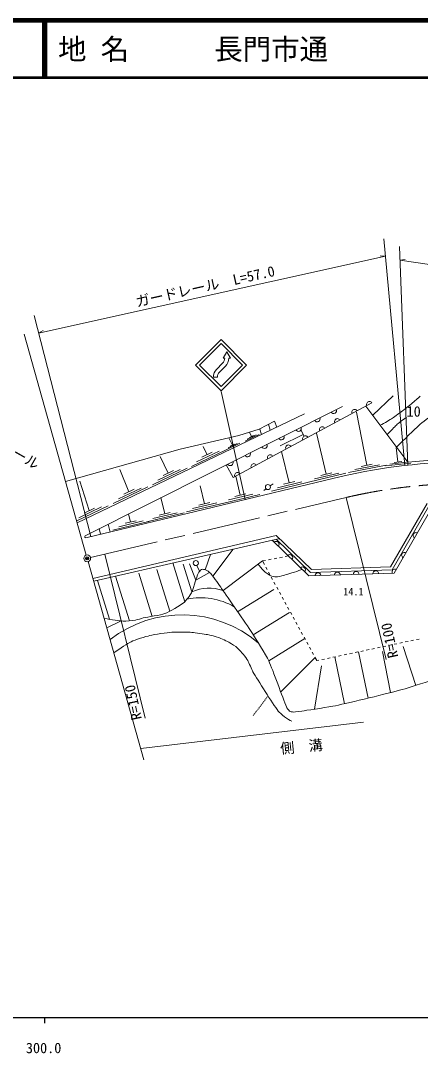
# Model space of a CAD drawing. Units: millimetres, scale not verified. Extents: x 40000 to 680000, y 20000 to 380000.
# Drawn here: x 363804 to 434066, y 198715 to 380000 of the extents above; entities that cross this region are included whole.
import ezdxf
from ezdxf.enums import TextEntityAlignment as Align

# ---------------------------------------------------------------- set-up
doc = ezdxf.new("R2010")
doc.units = ezdxf.units.MM
doc.header["$LTSCALE"] = 1000
doc.header["$PDMODE"] = 32
doc.header["$PDSIZE"] = 500
doc.linetypes.add('CHAIN', pattern=[18.5, 12, -1.5, 3.5, -1.5])
for name, color, linetype, lineweight in [('M-BGD', 7, 'Continuous', 13), ('M-BMK', 2, 'CHAIN', 13), ('M-STR-HTXT', 7, 'Continuous', 13), ('M-TTL', 2, 'Continuous', 140), ('M-TTL-BAND', 7, 'Continuous', 25), ('M-TTL-LINE', 7, 'Continuous', 50), ('M-TTL-TXT', 7, 'Continuous', 13), ('M-WORK', 1, 'Continuous', 13)]:
    doc.layers.add(name, color=color, linetype=linetype, lineweight=lineweight)
doc.layers.add('M-OTRS', color=6, linetype='Continuous')
doc.styles.add('ＭＳ ゴシック', font='')
doc.styles.get('ＭＳ ゴシック').set_extended_font_data('MS Gothic')

msp = doc.modelspace()

# ---------------------------------------------------------------- linework, layer by layer
at = {"layer": 'M-BGD'}
msp.add_circle((375512, 285612), 600, dxfattribs=at)
at = {"layer": 'M-BMK'}
msp.add_line((376096, 285749), (421032, 296302), dxfattribs=at)
msp.add_arc((442671, 202871), 95904, 77.09983, 103.03981, dxfattribs=at)
at = {"layer": 'M-OTRS'}
msp.add_point((375512, 285612), dxfattribs=at)
at = {"layer": 'M-STR-HTXT'}
for p, q in [((427632, 341707), (431309, 301903)), ((430389, 340378), (431857, 301965)), ((366959, 325147), (427914, 338656)), ((427914, 338656), (426981, 338706)), ((430483, 337933), (431409, 338055)), ((508027, 327036), (430483, 337933)), ((366169, 328216), (376157, 289419)), ((366959, 325147), (367784, 325586)), ((424048, 256871), (384929, 252209))]:
    msp.add_line(p, q, dxfattribs=at)
at = {"layer": 'M-TTL'}
msp.add_line((680000, 380000), (40000, 380000), dxfattribs=at)
at = {"layer": 'M-TTL-BAND'}
for p, q in [((40000, 205000), (579000, 205000)), ((368000, 205000), (368000, 204000))]:
    msp.add_line(p, q, dxfattribs=at)
at = {"layer": 'M-TTL-LINE'}
for p, q in [((367750, 380000), (367750, 370000)), ((368250, 380000), (368250, 370000)), ((40000, 370000), (680000, 370000))]:
    msp.add_line(p, q, dxfattribs=at)
at = {"layer": 'M-WORK'}
for p, q in [((375349, 286190), (364422, 324950)), ((398249, 318789), (399316, 319855)), ((398744, 318294), (399811, 319360)), ((398380, 317415), (397680, 317415)), ((399060, 314908), (403296, 295925)), ((425701, 310723), (429282, 314148)), ((420383, 312292), (375125, 289580)), ((431837, 302478), (424499, 312337)), ((413695, 310981), (373748, 291869)), ((424637, 301952), (422827, 311263)), ((406141, 307366), (405849, 308300)), ((407672, 308099), (407370, 309169)), ((401018, 305499), (400419, 306754)), ((405707, 307358), (403278, 306199)), ((405230, 307277), (403641, 306519)), ((404740, 307189), (404018, 306845)), ((404379, 307017), (404036, 307735)), ((409436, 305343), (413482, 307374)), ((413638, 307062), (413081, 308173)), ((417518, 300394), (415790, 307589)), ((399902, 304650), (393829, 301753)), ((396581, 303797), (395892, 305243)), ((402346, 305840), (399917, 304682)), ((401869, 305759), (400280, 305001)), ((401379, 305671), (400657, 305327)), ((430117, 302531), (429824, 305096)), ((389743, 300575), (388356, 303482)), ((398709, 304447), (394738, 302552)), ((397484, 304228), (395679, 303367)), ((411006, 298840), (409680, 304365)), ((382842, 297300), (381250, 301209)), ((393063, 301427), (386991, 298531)), ((391871, 301224), (387899, 299330)), ((390646, 301005), (388840, 300144)), ((428065, 301946), (421461, 300662)), ((426860, 302048), (422541, 301208)), ((425619, 302143), (423656, 301761)), ((432413, 302346), (427921, 301835)), ((431611, 302478), (428673, 302143)), ((430784, 302607), (429449, 302455)), ((375877, 293995), (374224, 299142)), ((375292, 289212), (420130, 299960)), ((402412, 296692), (401612, 300025)), ((420943, 300537), (414401, 298967)), ((419734, 300587), (415456, 299559)), ((418490, 300627), (416545, 300160)), ((386162, 298153), (380090, 295256)), ((384970, 297949), (380998, 296055)), ((383744, 297731), (381939, 296870)), ((396099, 295181), (395347, 298313)), ((406557, 297523), (406950, 297811)), ((407667, 298337), (408168, 298705)), ((414431, 298984), (407889, 297413)), ((413222, 299033), (408944, 298006)), ((411979, 299074), (410034, 298607)), ((389125, 293429), (388444, 296263)), ((405837, 296835), (399295, 295265)), ((404628, 296885), (400350, 295857)), ((403385, 296925), (401440, 296458)), ((428048, 267860), (421032, 296302)), ((379197, 294847), (373654, 292203)), ((378005, 294644), (374033, 292750)), ((376780, 294425), (374974, 293564)), ((399524, 295324), (392982, 293754)), ((398315, 295374), (394037, 294346)), ((397071, 295414), (395127, 294947)), ((386557, 292134), (380014, 290563)), ((385348, 292183), (381069, 291156)), ((384104, 292223), (382159, 291757)), ((383132, 291990), (382787, 293425)), ((392550, 293573), (386007, 292002)), ((391341, 293622), (387062, 292594)), ((390097, 293662), (388152, 293196)), ((377871, 289830), (377619, 290831)), ((379554, 290233), (379204, 291626)), ((376517, 282047), (408746, 289644)), ((376650, 281577), (409337, 289072)), ((397577, 282506), (401146, 287194)), ((385477, 250263), (375675, 285035)), ((385679, 257559), (378580, 286333)), ((392660, 277989), (390542, 284817)), ((394611, 281807), (393499, 284649)), ((396250, 283611), (397171, 286282)), ((406301, 285145), (399379, 279943)), ((406301, 285145), (406868, 285254)), ((406647, 284512), (406301, 285145)), ((407359, 285349), (407850, 285444)), ((408340, 285538), (408831, 285633)), ((409322, 285728), (409813, 285823)), ((410304, 285918), (410871, 286027)), ((386916, 275430), (384556, 283037)), ((390003, 276335), (387725, 283675)), ((393892, 279716), (392373, 284611)), ((394611, 281807), (396998, 283147)), ((395240, 283335), (394779, 284375)), ((407128, 283635), (406888, 284073)), ((407608, 282758), (407368, 283196)), ((379450, 274905), (377331, 281733)), ((382932, 274651), (380508, 282462)), ((408088, 281880), (407848, 282319)), ((408569, 281003), (408328, 281442)), ((401947, 276248), (408293, 280155)), ((409049, 280126), (408809, 280565)), ((409529, 279249), (409289, 279688)), ((410010, 278372), (409769, 278811)), ((410490, 277495), (410250, 277934)), ((404689, 272209), (411034, 276116)), ((410970, 276618), (410730, 277056)), ((411451, 275741), (411210, 276179)), ((381465, 274638), (378958, 273387)), ((411931, 274864), (411691, 275302)), ((412411, 273987), (412171, 274425)), ((412891, 273110), (412651, 273548)), ((413372, 272232), (413132, 272671)), ((407422, 267604), (413767, 271511)), ((413852, 271355), (413612, 271794)), ((414332, 270478), (414092, 270917)), ((427987, 270211), (427498, 270108)), ((428966, 270418), (428477, 270314)), ((429944, 270624), (429455, 270521)), ((430923, 270831), (430433, 270728)), ((431901, 271038), (431412, 270935)), ((432879, 271245), (432390, 271141)), ((433858, 271451), (433369, 271348)), ((414813, 269601), (414573, 270040)), ((415293, 268724), (415053, 269163)), ((419182, 268350), (418693, 268247)), ((420746, 260098), (419010, 268314)), ((420160, 268557), (419671, 268454)), ((421139, 268764), (420649, 268660)), ((422117, 268971), (421628, 268867)), ((423095, 269177), (422606, 269074)), ((424885, 261074), (423169, 269193)), ((424074, 269384), (423585, 269281)), ((425052, 269591), (424563, 269487)), ((426031, 269797), (425541, 269694)), ((427009, 270004), (426520, 269901)), ((427423, 269252), (428793, 262037)), ((433289, 263312), (431059, 270111)), ((409518, 262176), (415592, 268178)), ((415483, 259140), (416694, 266766)), ((415880, 267653), (415533, 268285)), ((416247, 267730), (415880, 267653)), ((417225, 267937), (416736, 267833)), ((418203, 268144), (417714, 268040)), ((406982, 261034), (407043, 261114)), ((407104, 261193), (407164, 261273)), ((407225, 261352), (407294, 261443)), ((405650, 259284), (405710, 259363)), ((405771, 259443), (405832, 259522)), ((405892, 259602), (405953, 259682)), ((406013, 259761), (406074, 259841)), ((406134, 259920), (406195, 260000)), ((406256, 260079), (406316, 260159)), ((406377, 260239), (406437, 260318)), ((406498, 260398), (406558, 260477)), ((406619, 260557), (406680, 260636)), ((406740, 260716), (406801, 260795)), ((406861, 260875), (406922, 260955)), ((404673, 258000), (404741, 258090)), ((404802, 258170), (404862, 258249)), ((404923, 258329), (404984, 258408)), ((405044, 258488), (405105, 258568)), ((405165, 258647), (405226, 258727)), ((405286, 258806), (405347, 258886)), ((405408, 258965), (405468, 259045)), ((405529, 259125), (405589, 259204))]:
    msp.add_line(p, q, dxfattribs=at)
for points in [[(403530, 319542), (399030, 324042), (394530, 319542), (399030, 315042)], [(402823, 319542), (399030, 323335), (395237, 319542), (399030, 315749)]]:
    msp.add_lwpolyline(points, close=True, dxfattribs=at)
for points in [[(399680, 320735), (399380, 320735), (400030, 321860)], [(400030, 321860), (400679, 320735), (400380, 320735)], [(399902, 302014), (401159, 299782), (425553, 312904)], [(408808, 308642), (408433, 309703), (405749, 308269), (402186, 307158), (391866, 304798), (371706, 299115)], [(408035, 288773), (414489, 282523), (429459, 283014), (436303, 294860)], [(408746, 289644), (414927, 283658), (428801, 284113), (435239, 295257)], [(408756, 288939), (414732, 283152), (429095, 283622), (435550, 294797)]]:
    msp.add_lwpolyline(points, dxfattribs=at)
for centre in [(407269, 298129), (394596, 284787)]:
    msp.add_circle(centre, 450, dxfattribs=at)
for centre, radius, start, end in [((398437, 320735), 1243, 315, 0), ((398437, 320735), 1943, 315, 0), ((399623, 317415), 1943, 135, 180), ((399623, 317415), 1243, 135, 180), ((425113, 312667), 500, 28.2776, 208.2776), ((415932, 310058), 500, 206.64934, 26.64934), ((418843, 311519), 500, 206.64934, 26.64934), ((419487, 309641), 500, 28.2776, 208.2776), ((422500, 311262), 500, 28.2776, 208.2776), ((412638, 308405), 500, 206.64934, 26.64934), ((416818, 308206), 500, 28.2776, 208.2776), ((409647, 306904), 500, 206.64934, 26.64934), ((413862, 306615), 500, 28.2776, 208.2776), ((406655, 305403), 500, 206.64934, 26.64934), ((410887, 305015), 500, 28.2776, 208.2776), ((403692, 303916), 500, 206.64934, 26.64934), ((407676, 303287), 500, 28.2776, 208.2776), ((442736, 203035), 100038, 77.17591, 96.2548), ((400635, 302381), 500, 206.64934, 26.64934), ((404784, 301732), 500, 28.2776, 208.2776), ((442736, 203035), 99526, 77.17591, 103.12897), ((401910, 300186), 500, 28.2776, 208.2776), ((433282, 289631), 500, 59.98423, 239.98423), ((375287, 289431), 219, 137.44335, 271.32818), ((408743, 288088), 500, 315.92045, 135.92045), ((431274, 286155), 500, 59.98423, 239.98423), ((411139, 285768), 500, 315.92045, 135.92045), ((413372, 283605), 500, 315.92045, 135.92045), ((416067, 282575), 500, 1.87697, 181.87697), ((419479, 282687), 500, 1.87697, 181.87697), ((422777, 282795), 500, 1.87697, 181.87697), ((426221, 282908), 500, 1.87697, 181.87697), ((429577, 283218), 500, 59.98423, 205.47576), ((396895, 273536), 6871, 68.80941, 115.91429), ((395392, 266594), 12093, 60.53424, 101.11176), ((392209, 254980), 20702, 49.7539, 127.75664)]:
    msp.add_arc(centre, radius, start, end, dxfattribs=at)
for points, knots in [([(434034, 314054), (433462, 313549), (431702, 312083), (431102, 311613), (430723, 311316), (429548, 310477), (429142, 310220), (428743, 309967), (427767, 309394), (427010, 308963)], [0, 0, 0, 0, 1, 1, 1, 2, 2, 2, 3, 3, 3, 3]), ([(449341, 314882), (448374, 314791), (445497, 314298), (444555, 314063), (443622, 313829), (440890, 312890), (439994, 312542), (439268, 312261), (437129, 311314), (436457, 310922), (435886, 310590), (434303, 309382), (433813, 308939), (433036, 308239), (431193, 306447), (429869, 305122)], [0, 0, 0, 0, 1, 1, 1, 2, 2, 2, 3, 3, 3, 4, 4, 4, 5, 5, 5, 5]), ([(431611, 310385), (430890, 309846), (430200, 309312), (429863, 309013), (429521, 308709), (428835, 307992), (428231, 307323)], [0, 0, 0, 0, 1, 1, 1, 2, 2, 2, 2]), ([(499844, 277651), (499914, 277518), (500046, 277083), (500063, 276934), (500076, 276807), (500023, 276421), (499992, 276297), (499970, 276211), (499833, 275979), (499803, 275895), (499722, 275672), (499554, 274972), (499436, 274765), (499281, 274491), (498720, 273707), (498460, 273529), (497222, 272684), (493354, 270381), (492019, 269700), (491265, 269315), (488859, 268476), (488052, 268219), (487739, 268119), (486762, 267934), (486433, 267921), (485923, 267901), (484395, 268006), (483888, 268054), (483516, 268088), (482404, 268238), (482043, 268331), (481391, 268499), (479431, 269039), (478837, 269356), (477570, 270033), (473941, 272377), (472811, 273263), (471432, 274344), (467694, 278056), (466332, 279158), (464761, 280430), (459861, 284012), (458169, 285119), (457454, 285587), (455147, 286740), (454336, 287009), (453651, 287235), (451493, 287542), (450772, 287564), (449983, 287588), (447616, 287381), (446839, 287240), (446529, 287184), (445665, 286768), (445405, 286592), (445266, 286498), (444947, 286086), (444895, 285926), (444826, 285710), (444824, 285020), (444825, 284793), (444826, 284230), (444912, 282544), (444905, 281981), (444902, 281696), (444782, 280845), (444773, 280560), (444762, 280236), (444819, 279264), (444806, 278940), (444753, 277617), (444568, 273648), (444442, 272330), (444365, 271518), (443986, 269096), (443795, 268304), (443716, 267978), (443296, 267049), (443100, 266777), (442991, 266624), (442499, 266312), (442321, 266251), (440050, 265472), (433200, 263238), (430888, 262588), (428566, 261936), (421524, 260252), (419166, 259743), (418067, 259506), (414725, 259030), (413613, 258864), (413235, 258808), (412098, 258641), (411716, 258633), (411582, 258630), (411180, 258732), (411073, 258812), (410930, 258919), (410599, 259356), (410530, 259521), (409866, 261120), (408153, 266034), (407422, 267604), (406931, 268657), (405077, 271619), (404441, 272592), (403418, 274160), (400197, 278763), (399129, 280302), (398785, 280798), (397758, 282292), (397380, 282763), (397242, 282935), (396752, 283387), (396562, 283499), (396427, 283579), (395959, 283693), (395802, 283697), (395723, 283699), (395503, 283579), (395441, 283529), (395348, 283453), (395090, 283190), (395040, 283080), (394900, 282773), (394615, 281797), (394505, 281478), (394371, 281094), (394015, 279922), (393820, 279565), (393616, 279192), (392867, 278134), (392532, 277872), (391917, 277393), (389882, 276206), (389154, 275929), (388429, 275653), (386116, 275309), (385359, 275142), (385081, 275080), (384261, 274828), (383979, 274785), (383553, 274719), (382260, 274550), (381831, 274596), (381115, 274673), (379870, 274842), (378492, 275043)], [0, 0, 0, 0, 1, 1, 1, 2, 2, 2, 3, 3, 3, 4, 4, 4, 5, 5, 5, 6, 6, 6, 7, 7, 7, 8, 8, 8, 9, 9, 9, 10, 10, 10, 11, 11, 11, 12, 12, 12, 13, 13, 13, 14, 14, 14, 15, 15, 15, 16, 16, 16, 17, 17, 17, 18, 18, 18, 19, 19, 19, 20, 20, 20, 21, 21, 21, 22, 22, 22, 23, 23, 23, 24, 24, 24, 25, 25, 25, 26, 26, 26, 27, 27, 27, 28, 28, 28, 29, 29, 29, 30, 30, 30, 31, 31, 31, 32, 32, 32, 33, 33, 33, 34, 34, 34, 35, 35, 35, 36, 36, 36, 37, 37, 37, 38, 38, 38, 39, 39, 39, 40, 40, 40, 41, 41, 41, 42, 42, 42, 43, 43, 43, 44, 44, 44, 45, 45, 45, 46, 46, 46, 47, 47, 47, 48, 48, 48, 49, 49, 49, 49]), ([(405556, 284585), (405722, 284350), (406270, 283683), (406468, 283475), (406586, 283351), (406987, 283027), (407129, 282932), (407286, 282827), (407778, 282533), (407959, 282477), (408153, 282417), (408766, 282343), (408968, 282365), (409283, 282399), (410199, 282663), (410502, 282753), (411070, 282921), (412762, 283461), (413322, 283653)], [0, 0, 0, 0, 1, 1, 1, 2, 2, 2, 3, 3, 3, 4, 4, 4, 5, 5, 5, 6, 6, 6, 6]), ([(411447, 257001), (410899, 257231), (409452, 258337), (409086, 258805), (408076, 260098), (405491, 264295), (404644, 265700), (404418, 266075), (403944, 267307), (403732, 267690), (403608, 267913), (403135, 268519), (402972, 268715), (402764, 268963), (402125, 269694), (401881, 269905), (401639, 270113), (400838, 270643), (400559, 270797), (400175, 271009), (398987, 271579), (398575, 271729), (398203, 271865), (397047, 272152), (396658, 272225), (396115, 272328), (394473, 272571), (393921, 272609), (393220, 272657), (391106, 272707), (390404, 272655), (389620, 272596), (387283, 272233), (386517, 272053), (385844, 271895), (383842, 271297), (383232, 270970), (382610, 270638), (381344, 269833), (380181, 269051)], [0, 0, 0, 0, 1, 1, 1, 2, 2, 2, 3, 3, 3, 4, 4, 4, 5, 5, 5, 6, 6, 6, 7, 7, 7, 8, 8, 8, 9, 9, 9, 10, 10, 10, 11, 11, 11, 12, 12, 12, 13, 13, 13, 13])]:
    msp.add_open_spline(points, degree=3, knots=knots, dxfattribs=at)

# ---------------------------------------------------------------- texts
at = {"layer": 'M-STR-HTXT', "style": 'ＭＳ ゴシック'}
for s, rotation, p in [('ガードレール\u3000L=57.0', 12.669, (396565, 331941)), ('ガードレール', 330.5, (359681, 304352)), ('側\u3000溝', 5.4, (413313, 251096))]:
    msp.add_text(s, height=1833, rotation=rotation, dxfattribs=at).set_placement(p, align=Align.BOTTOM_CENTER)
at = {"layer": 'M-TTL-BAND', "style": 'ＭＳ ゴシック'}
msp.add_text('300.0', height=1833, dxfattribs=at).set_placement((367844, 198195), align=Align.BOTTOM_CENTER)
at = {"layer": 'M-TTL-TXT', "style": 'ＭＳ ゴシック'}
msp.add_text('地 名      長門市通', height=3666, dxfattribs=at).set_placement((370380, 375000), align=Align.MIDDLE_LEFT)
at = {"layer": 'M-WORK', "style": 'ＭＳ ゴシック'}
for s, height, rotation, p in [('10', 1833, 359.998, (432886, 309936)), ('14.1', 1320, 359.998, (422296, 278708)), ('R=100', 1833, 101.998, (430085, 271497)), ('R=150', 1833, 101.998, (385008, 260613))]:
    msp.add_text(s, height=height, rotation=rotation, dxfattribs=at).set_placement(p, align=Align.BOTTOM_CENTER)

doc.saveas('drawing.dxf')
